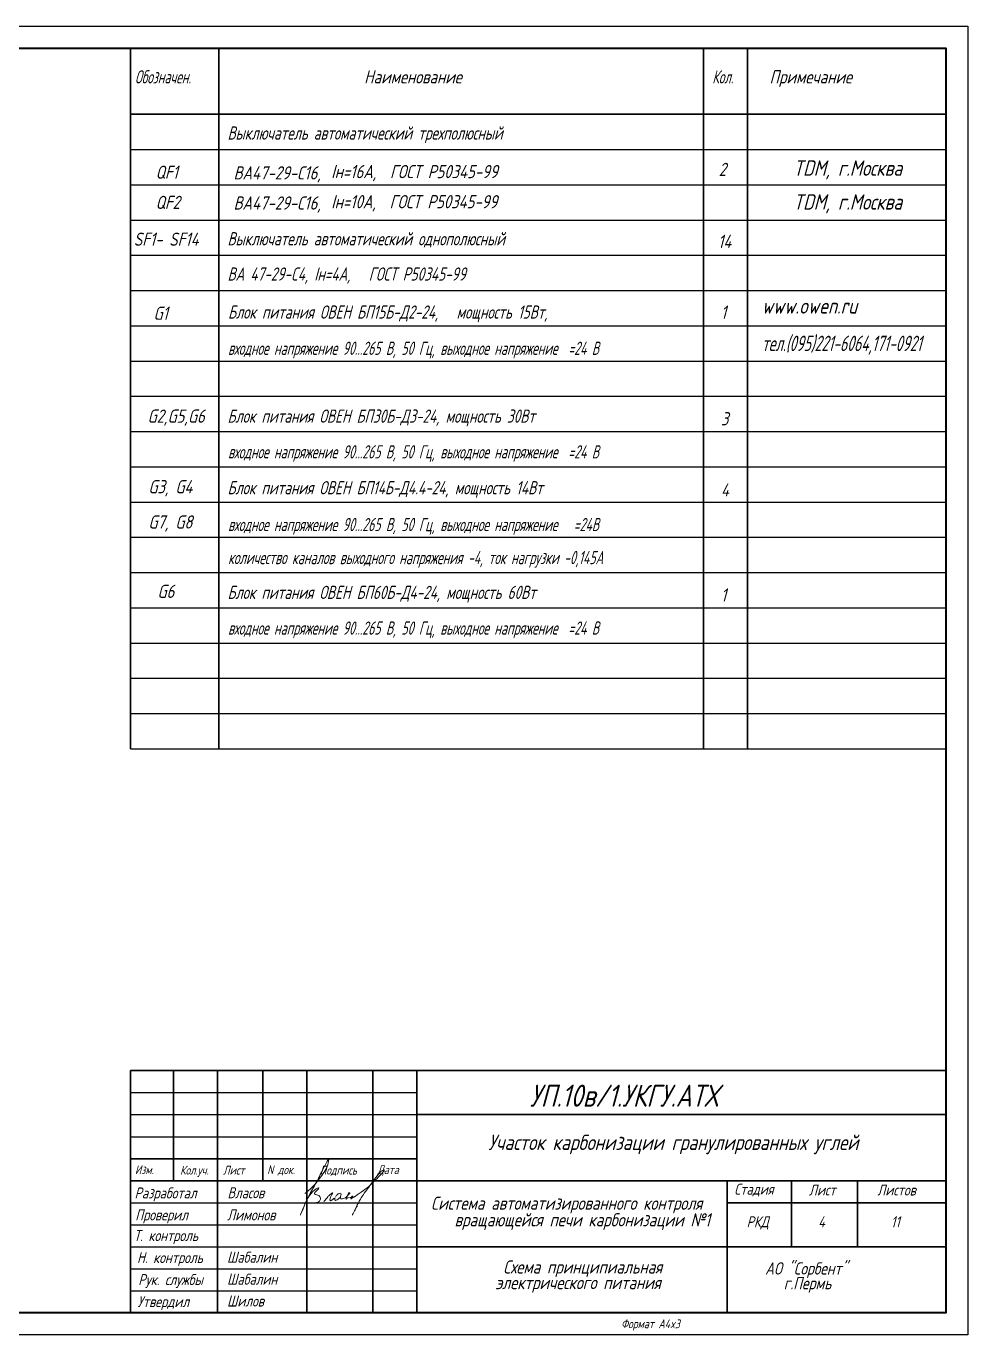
# Model space of a CAD drawing. Header units: millimetres. Extents: x 0 to 630, y 0 to 297.
# Drawn here: x 416.1 to 629.8, y 0 to 297 of the extents above; entities that cross this region are included whole.
import ezdxf

# ---------------------------------------------------------------- set-up
doc = ezdxf.new("R2010")
doc.units = ezdxf.units.MM
doc.layers.add('MAIN', color=7, linetype='Continuous', lineweight=50)
doc.layers.add('Текст', color=7, linetype='Continuous', lineweight=50)
doc.layers.add('проводка', color=184, linetype='Continuous')
doc.styles.add('GOST тип А', font='GOST_A.TTF', dxfattribs={"oblique": 15})
doc.styles.get("Standard").update_dxf_attribs({"font": 'GOST_A.TTF', "oblique": 15, "height": 2.5})
doc.styles.add('СТАНДАРТ', font='GOST_A.TTF', dxfattribs={"oblique": 15, "height": 3.5})

# ---------------------------------------------------------------- blocks, each defined once
blk = doc.blocks.new('Власов')
at = {"layer": 'проводка', "lineweight": 18}
for points in [[(-0.58, 2.47), (1.27, 4.07), (2.73, 5.82), (3.82, 7.33), (4.64, 9.02), (4.84, 10.28), (4.04, 8.93), (3.16, 7.2), (1.39, 3.86), (0.52, 2.26), (-1.55, -2.37), (-0.72, -0.35), (0.34, 1.8), (1.73, 3.31), (2.62, 3.78), (2.31, 3.3), (1.91, 2.96), (1.61, 2.44), (2.21, 2.21), (2.85, 1.83), (2.99, 1.4), (2.77, 0.75), (2.36, 0.49), (2.18, 0.43), (2.07, 0.4), (1.98, 0.4)], [(3.73, 0.66), (4.37, 1.39), (4.91, 2.01), (5.22, 2.29), (5.78, 2.66), (5.59, 2.28), (5.16, 1.05), (5.19, 0.9), (5.7, 1.1), (6.25, 1.38), (6.27, 1.2), (6.3, 1.02), (7.02, 1.21), (7.63, 2.13), (7.63, 2.52), (6.76, 2.22), (6.42, 1.7)]]:
    blk.add_spline(points, degree=3, dxfattribs=at)
for points, knots in [([(9.73, 1.6), (9.73, 1.6), (10.28, 1.61), (10.33, 1.73), (10.3, 1.95), (10.1, 1.88), (9.94, 1.44), (9.82, 1.2), (10.65, 1.75), (14.06, 4.01), (14.83, 4.98), (18.2, 8.2), (16.58, 7.61), (15.42, 5.89), (12.84, 2.54), (12.14, 1.35), (11.17, -0.37), (10.2, -2.51), (10.72, -1.41), (10.96, -1), (11.17, -0.6), (11.31, -0.38), (11.4, -0.29)], [5.202172, 5.202172, 5.202172, 5.202172, 5.207482, 5.981017, 6.074049, 6.477149, 7.534813, 8.416864, 10.873297, 16.080912, 19.105162, 21.731982, 23.469351, 25.755203, 29.311429, 34.513333, 38.416271, 38.862024, 39.053994, 43.961574, 49.897464, 51.239132, 51.239132, 51.239132, 51.239132]), ([(7.53, 1.66), (7.5, 1.54), (7.54, 1.28), (8.01, 1.24), (8.83, 1.57), (9.1, 2.08), (9.9, 2.69), (9.43, 2.64), (9.3, 2.52), (9.14, 2.21), (9.04, 1.25), (8.71, 1.13), (8.92, 1.39), (9.3, 1.54), (9.6, 1.6)], [0, 0, 0, 0, 0.614094, 1.118723, 1.807789, 3.045572, 4.744461, 5.191863, 5.576495, 6.389957, 8.441618, 9.345517, 10.182193, 10.758393, 10.758393, 10.758393, 10.758393])]:
    blk.add_open_spline(points, degree=3, knots=knots, dxfattribs=at)

msp = doc.modelspace()

# ---------------------------------------------------------------- linework, layer by layer
for p, q in [((0, 297), (629.76, 297)), ((629.76, 297), (629.76, 0)), ((629.76, 0), (0, 0))]:
    msp.add_line(p, q)
at = {"color": 0, "linetype": 'ByBlock', "lineweight": 30}
for p, q in [((439.76, 59.97), (439.76, 5.02)), ((575.13, 5.02), (575.13, 34.97)), ((589.76, 19.97), (589.76, 34.97)), ((604.76, 19.97), (604.76, 34.97)), ((575.13, 29.97), (624.76, 29.97))]:
    msp.add_line(p, q, dxfattribs=at)
at = {"color": 0, "linetype": 'Continuous', "lineweight": 30}
for p, q in [((439.76, 59.97), (624.76, 59.97)), ((449.51, 59.97), (449.51, 34.97)), ((459.51, 59.97), (459.51, 4.97)), ((469.76, 59.97), (469.76, 34.97)), ((479.76, 59.97), (479.76, 4.97)), ((494.76, 59.97), (494.76, 4.97)), ((504.76, 59.97), (504.76, 4.97)), ((504.76, 49.97), (624.76, 49.97)), ((439.76, 39.97), (504.76, 39.97)), ((439.76, 34.97), (624.76, 34.97)), ((504.76, 19.97), (624.76, 19.97))]:
    msp.add_line(p, q, dxfattribs=at)
at = {"color": 0, "linetype": 'Continuous'}
for p, q in [((439.76, 54.97), (504.76, 54.97)), ((439.76, 49.97), (504.76, 49.97)), ((439.76, 44.97), (504.76, 44.97)), ((439.76, 29.97), (504.76, 29.97)), ((439.76, 24.97), (504.76, 24.97)), ((439.76, 24.97), (504.76, 24.97)), ((439.76, 19.97), (504.76, 19.97)), ((439.76, 14.97), (504.76, 14.97)), ((439.76, 9.97), (504.76, 9.97))]:
    msp.add_line(p, q, dxfattribs=at)
at = {"layer": 'MAIN', "color": 7, "linetype": 'Continuous', "lineweight": -3}
for p, q in [((0, 297), (604, 297)), ((624.76, 292), (439.76, 292)), ((439.76, 269), (624.76, 269)), ((439.76, 261), (624.76, 261)), ((439.76, 253), (624.76, 253)), ((439.76, 245), (624.76, 245)), ((439.76, 237), (624.76, 237)), ((439.76, 229), (624.76, 229)), ((439.76, 221), (624.76, 221)), ((439.76, 213), (624.76, 213)), ((439.76, 205), (624.76, 205)), ((439.76, 197), (624.76, 197)), ((439.76, 189), (624.76, 189)), ((439.76, 181), (624.76, 181)), ((439.76, 173), (624.76, 173)), ((439.76, 165), (624.76, 165)), ((439.76, 157), (624.76, 157)), ((439.76, 149), (624.76, 149)), ((439.76, 141), (624.76, 141)), ((439.76, 133), (624.76, 133))]:
    msp.add_line(p, q, dxfattribs=at)
at = {"layer": 'MAIN', "color": 7, "linetype": 'Continuous', "lineweight": 30}
for p, q in [((439.76, 292), (439.76, 133)), ((459.76, 292), (459.76, 133)), ((569.76, 292), (569.76, 133)), ((579.76, 292), (579.76, 133)), ((439.76, 277), (624.76, 277))]:
    msp.add_line(p, q, dxfattribs=at)
at = {"layer": 'MAIN', "color": 7, "linetype": 'Continuous', "lineweight": 40}
msp.add_lwpolyline([(20, 5), (20, 292), (624.76, 292), (624.76, 5)], close=True, dxfattribs=at)

# ---------------------------------------------------------------- block references
at = {"color": 0, "lineweight": 15}
msp.add_blockref('Власов', (479.86, 29.57, -10), dxfattribs=at)

# ---------------------------------------------------------------- texts
at = {"color": 7, "style": 'СТАНДАРТ', "oblique": 15}
for s, height, p in [('ВА47-29-С16,', 3, (463.13, 262.21)), ('Iн=16А,  ГОСТ Р50345-99', 3, (485.3, 262.5)), ('TDM, г.Москва', 3.5, (590.13, 263.05)), ('Iн=10А,  ГОСТ Р50345-99', 3, (485.3, 255.66)), ('TDM, г.Москва', 3.5, (590.13, 255.36)), ('ВА47-29-С16,', 3, (463.13, 255.37)), ('www.owen.ru', 3.5, (583, 231.76))]:
    msp.add_text(s, height=height, dxfattribs=at).set_placement(p)
at = {"color": 7, "style": 'СТАНДАРТ', "oblique": 15, "width": 0.8}
msp.add_text('тел.(095)221-6064,171-0921', height=3.5, dxfattribs=at).set_placement((583, 223.26))
at = {"linetype": 'Continuous', "oblique": 15}
for s, height, p in [('УП.10в/1.УКГУ.АТХ', 5, (530.37, 51.77)), ('Участок карбонизации гранулированных углей', 3.5, (520.95, 41.94)), ('Система автоматизированного контроля', 3, (507.94, 28.38)), ('вращающейся печи карбонизации №1', 3, (513.28, 24.61)), ('Формат A4x3', 2, (551.08, 1.5))]:
    msp.add_text(s, height=height, dxfattribs=at).set_placement(p)
at = {"color": 0, "linetype": 'Continuous', "oblique": 15}
for s, height, p in [('Изм.', 2, (440.76, 36.47)), ('N док.', 2, (470.76, 36.47)), ('Дата', 2, (495.76, 36.47)), ('Разработал', 2.5, (440.67, 30.94)), ('Власов', 2.5, (461.76, 30.99)), ('Стадия', 2.5, (576.76, 31.81)), ('Лист', 2.5, (593.69, 31.62)), ('Листов ', 2.5, (609.2, 31.62)), ('Проверил', 2.5, (440.82, 25.97)), ('Лимонов', 2.5, (461.66, 25.97)), ('Т. контроль', 2.5, (440.51, 21.28)), ('Н. контроль', 2.5, (441.23, 16.28)), ('Шабалин', 2.5, (461.66, 16.38)), ('АО "Сорбент"', 2.8, (583.75, 13.67)), ('Рук. службы', 2.5, (441.51, 11.28)), ('Шабалин', 2.5, (461.66, 11.38)), ('г.Пермь', 2.8, (587.99, 10.33)), ('Шилов', 2.5, (461.66, 6.42)), ('Утвердил', 2.5, (441.32, 6.28))]:
    msp.add_text(s, height=height, dxfattribs=at).set_placement(p)
at = {"color": 7, "oblique": 15}
for s, p in [('Кол.уч.', (451.01, 36.37)), ('Лист', (460.77, 36.37)), ('Подпись', (482.76, 36.37))]:
    msp.add_text(s, height=2, dxfattribs=at).set_placement(p)
at = {"linetype": 'Continuous', "style": 'GOST тип А', "oblique": 15}
for s, p in [('Схема принципиальная ', (524.33, 13.91)), ('электрического питания', (522.55, 10.36))]:
    msp.add_text(s, height=3, dxfattribs=at).set_placement(p)
at = {"layer": 'MAIN', "color": 7, "linetype": 'Continuous', "lineweight": -3, "oblique": 15}
for s, width, p in [('Обозначен.', 0.8, (440.76, 284)), ('Кол.', 0.8, (571.76, 284)), ('Выключатель автоматический трехполюсный ', 0.9, (461.76, 271.25)), ('Выключатель автоматический однополюсный ', 0.9, (461.76, 247.25)), ('ВА 47-29-C4, Iн=4А,   ГОСТ Р50345-99', 0.9, (461.76, 239.25)), ('Блок питания ОВЕН БП15Б-Д2-24,   мощность 15Вт, ', 0.9, (461.88, 230.62)), ('входное напряжение 90...265 В, 50 Гц, выходное напряжение  =24 В', 0.8, (461.88, 222.4)), ('Блок питания ОВЕН БП30Б-Д3-24, мощность 30Вт', 0.9, (461.76, 207)), ('входное напряжение 90...265 В, 50 Гц, выходное напряжение  =24 В', 0.8, (461.88, 198.9)), ('Блок питания ОВЕН БП14Б-Д4.4-24, мощность 14Вт', 0.9, (461.76, 190.75)), ('входное напряжение 90...265 В, 50 Гц, выходное напряжение   =24В', 0.8, (461.88, 182.4)), ('количество каналов выходного напряжения -4, ток нагрузки -0,145А', 0.8, (461.88, 174.9)), ('Блок питания ОВЕН БП60Б-Д4-24, мощность 60Вт', 0.9, (461.76, 167)), ('входное напряжение 90...265 В, 50 Гц, выходное напряжение  =24 В', 0.8, (461.88, 158.9))]:
    msp.add_text(s, height=3, dxfattribs=dict(at, width=width)).set_placement(p)
for s, p in [('Наименование', (492.76, 284)), ('Примечание', (584.76, 284)), ('QF1', (445.44, 262.35)), ('2', (573.25, 263)), ('QF2', (445.44, 255.51)), ('SF1- SF14', (440.49, 247.15)), ('14', (573.06, 246.66)), ('G1', (444.97, 230.35)), ('1', (573.73, 230.6)), ('G2,G5,G6', (443.62, 207)), ('3', (573.73, 206.41)), ('G3, G4', (443.81, 190.98)), ('4', (573.73, 190.26)), ('G7, G8', (443.81, 182.98)), ('G6', (445.87, 167.23)), ('1', (573.73, 166.41))]:
    msp.add_text(s, height=3, dxfattribs=at).set_placement(p)
at = {"layer": 'Текст', "lineweight": -3, "oblique": 15}
for s, p in [('РКД', (579.56, 24.4, 10)), ('4', (595.81, 24.4, 10)), ('11', (612.31, 24.4, 10))]:
    msp.add_text(s, height=2.5, dxfattribs=at).set_placement(p)

doc.saveas('drawing.dxf')
